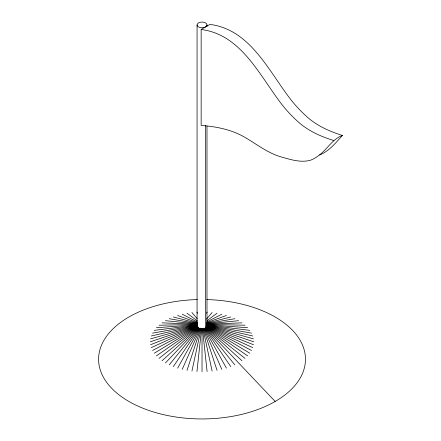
<?xml version="1.0" encoding="UTF-8"?>
<svg xmlns="http://www.w3.org/2000/svg" width="441" height="441" viewBox="0 0 441 441"><rect width="100%" height="100%" fill="white"/><g stroke="black" fill="none" stroke-linecap="round" stroke-linejoin="round"><path stroke-width="0.66" d="M202.028 371.658L202.028 328.479M205.539 328.325L205.539 125.338M196.962 371.515L201.587 328.462M191.94 371.085L201.162 328.369M187.017 370.374L200.76 328.253M206.592 313.314L207.099 312.085M182.238 369.387L200.379 328.115M177.651 368.13L199.69 328.562M173.296 366.625L199.349 328.308M169.223 364.878L199.007 328.098M206.416 319.212L212.121 312.515M342.398 135.437C333.743 138.617 328.947 146.395 322.481 152.399C318.826 155.607 314.913 158.661 310.277 160.304C300.134 162.988 289.616 159.262 279.875 156.549C266.403 152.305 255.411 143.198 243.239 136.396C230.351 129.356 215.671 126.49 201.151 125.442L201.151 29.475L209.927 24.409C250.863 29.58 269.17 72.296 291.821 100.89A91.215 52.661 60 0 0 305.514 115.465C315.778 125.277 328.986 131.258 342.398 135.437C335.761 142.834 329.14 151.158 319.659 154.978M165.463 362.91L198.748 327.823M162.051 360.744L198.489 327.586M159.03 358.39L198.268 327.343M206.857 320.783L217.044 313.226M156.423 355.876L197.524 327.476M154.251 353.224L197.948 326.831M152.542 350.468L197.805 326.594M206.829 321.902L221.817 314.218M151.307 347.624L197.645 326.373M150.563 344.724L197.579 326.125M206.52 322.724L226.409 315.469M150.315 341.803L197.502 325.888M150.563 338.875L197.408 325.667M206.597 323.187L230.759 316.974M151.307 335.976L197.359 325.436M152.542 333.131L197.281 325.204M206.719 323.556L234.838 318.722M154.251 330.375L197.254 324.967M206.768 323.887L238.598 320.69M156.423 327.724L197.265 324.714M206.774 324.185L242.004 322.856M159.03 325.21L197.254 324.46M206.807 324.46L245.031 325.21M162.051 322.856L197.287 324.185M206.796 324.714L247.638 327.724M165.463 320.69L197.287 323.887M206.807 324.967L249.81 330.375M169.223 318.722L197.342 323.556M206.774 325.204L251.519 333.131M201.151 29.475C242.081 34.652 260.394 77.368 283.039 105.956A91.215 52.661 60 0 0 296.738 120.531C307.002 130.343 320.21 136.33 333.622 140.503M206.702 325.436L252.748 335.976M173.296 316.974L197.458 323.187M206.647 325.667L253.498 338.875M206.553 325.888L253.746 341.803M177.651 315.469L197.54 322.724M206.476 326.125L253.492 344.724M206.41 326.373L252.748 347.624M182.238 314.218L197.232 321.902M206.857 326.913L251.519 350.468M206.107 326.831L249.81 353.224M205.969 327.09L247.638 355.876M187.017 313.226L197.204 320.783M205.793 327.343L245.031 358.39M205.572 327.586L242.004 360.744M205.313 327.823L275.167 401.459M191.94 312.515L197.204 318.7M205.048 328.098L234.838 364.878M204.712 328.308L230.759 366.625M204.365 328.562L226.409 368.13M203.676 328.115L221.817 369.387M196.962 312.085L197.469 313.314M203.51 328.903L217.044 370.374M202.893 328.369L212.121 371.085M202.469 328.462L207.099 371.515M206.989 25.032A4.967 2.872 0.1 0 1 199.382 27.342A4.967 2.872 0.1 0 1 199.712 22.375A4.967 2.872 0.1 0 1 206.989 25.032L206.989 26.405M206.989 126.181L206.989 326.412M197.066 24.955L197.066 326.334M206.768 299.582A103.431 59.711 0 0 1 290.801 389.877A103.431 59.711 0 0 1 113.26 389.877A103.431 59.711 0 0 1 197.292 299.582"/></g></svg>
